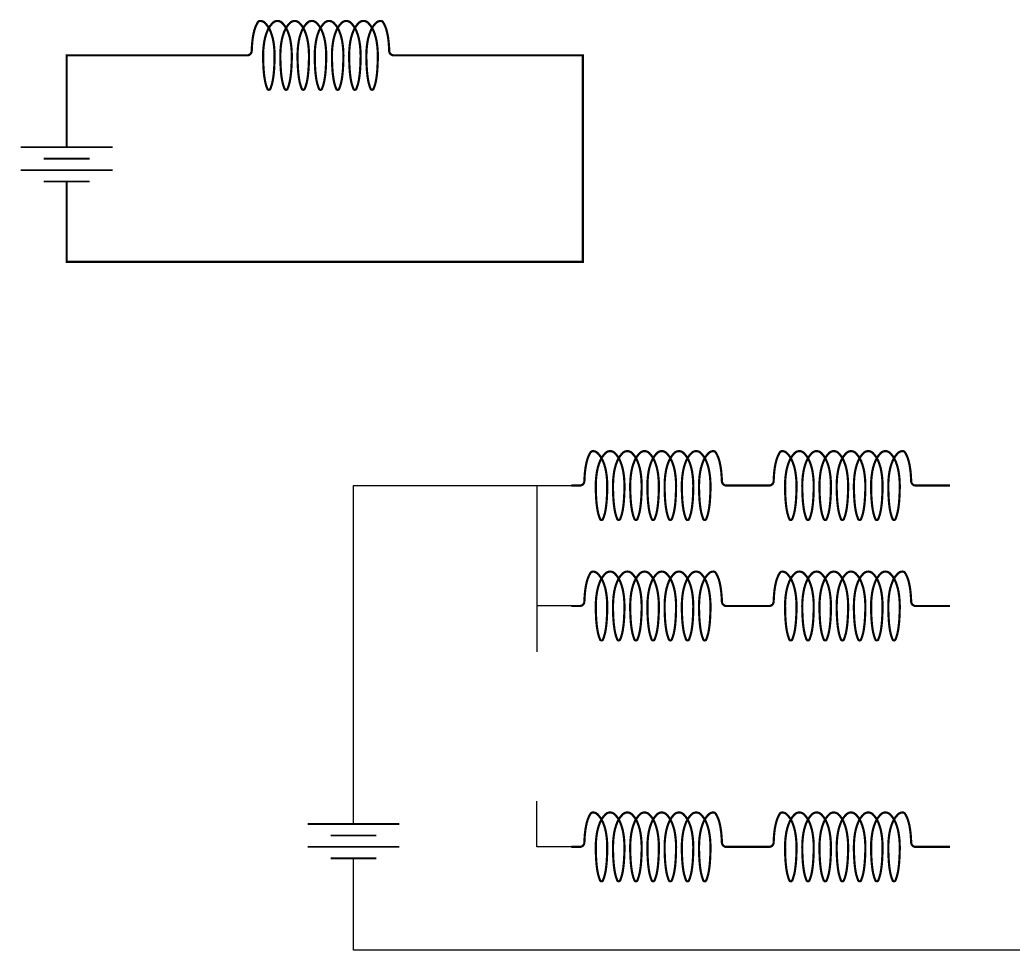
# Model space of a CAD drawing. Header units: inches. Extents: x 0 to 281, y -41 to 106.
# Drawn here: x 115.68 to 121.09, y 47.19 to 52.26 of the extents above; entities that cross this region are included whole.
import ezdxf

# ---------------------------------------------------------------- set-up
doc = ezdxf.new("R2010")
doc.units = ezdxf.units.IN
doc.header["$LTSCALE"] = 0.08
doc.header["$MEASUREMENT"] = 0

msp = doc.modelspace()

# ---------------------------------------------------------------- linework, layer by layer
at = {"const_width": 0.012}
for points in [[(115.9375, 51.375), (115.9375, 50.9375), (118.75, 50.9375), (118.75, 52.0625), (117.7812, 52.0625), (117.7199, 52.0625, -0.404786), (117.6949, 52.0867, 0.017725), (117.6913, 52.1397, 0.035463), (117.6816, 52.1951, 0.074651), (117.6619, 52.2424, 0.26275), (117.6484, 52.25, 0.198145), (117.6231, 52.2395, 0.098709), (117.5932, 52.1951, 0.05603), (117.5769, 52.1389, 0.042752), (117.5703, 52.0625, 0.017233), (117.573, 51.9851, 0.02406), (117.5795, 51.9299, 0.054403), (117.5933, 51.8806, 0.30612), (117.6016, 51.875, 0.30612), (117.6098, 51.8806, 0.054403), (117.6237, 51.9299, 0.02406), (117.6301, 51.9851, 0.017233), (117.6328, 52.0625, 0.042752), (117.6263, 52.1389, 0.05603), (117.6099, 52.1951, 0.098709), (117.5801, 52.2395, 0.198145), (117.5547, 52.25, 0.198145), (117.5293, 52.2395, 0.098709), (117.4994, 52.1951, 0.05603), (117.4831, 52.1389, 0.042752), (117.4766, 52.0625, 0.017233), (117.4792, 51.9851, 0.02406), (117.4857, 51.9299, 0.054403), (117.4996, 51.8806, 0.30612), (117.5078, 51.875, 0.30612), (117.516, 51.8806, 0.054403), (117.5299, 51.9299, 0.02406), (117.5364, 51.9851, 0.017233), (117.5391, 52.0625, 0.042752), (117.5325, 52.1389, 0.05603), (117.5162, 52.1951, 0.098709), (117.4863, 52.2395, 0.198145), (117.4609, 52.25, 0.198145), (117.4356, 52.2395, 0.098709), (117.4057, 52.1951, 0.05603), (117.3894, 52.1389, 0.042752), (117.3828, 52.0625, 0.017233), (117.3855, 51.9851, 0.02406), (117.392, 51.9299, 0.054403), (117.4058, 51.8806, 0.30612), (117.4141, 51.875, 0.30612), (117.4223, 51.8806, 0.054403), (117.4362, 51.9299, 0.02406), (117.4426, 51.9851, 0.017233), (117.4453, 52.0625, 0.042752), (117.4388, 52.1389, 0.05603), (117.4224, 52.1951, 0.098709), (117.3926, 52.2395, 0.198145), (117.3672, 52.25, 0.198145), (117.3418, 52.2395, 0.098709), (117.3119, 52.1951, 0.05603), (117.2956, 52.1389, 0.042752), (117.2891, 52.0625, 0.017233), (117.2917, 51.9851, 0.02406), (117.2982, 51.9299, 0.054403), (117.3121, 51.8806, 0.30612), (117.3203, 51.875, 0.30612), (117.3285, 51.8806, 0.054403), (117.3424, 51.9299, 0.02406), (117.3489, 51.9851, 0.017233), (117.3516, 52.0625, 0.042752), (117.345, 52.1389, 0.05603), (117.3287, 52.1951, 0.098709), (117.2988, 52.2395, 0.198145), (117.2734, 52.25, 0.198145), (117.2481, 52.2395, 0.098709), (117.2182, 52.1951, 0.05603), (117.2019, 52.1389, 0.042752), (117.1953, 52.0625, 0.017233), (117.198, 51.9851, 0.02406), (117.2045, 51.9299, 0.054403), (117.2183, 51.8806, 0.30612), (117.2266, 51.875, 0.30612), (117.2348, 51.8806, 0.054403), (117.2487, 51.9299, 0.02406), (117.2551, 51.9851, 0.017233), (117.2578, 52.0625, 0.042752), (117.2513, 52.1389, 0.05603), (117.2349, 52.1951, 0.098709), (117.2051, 52.2395, 0.198145), (117.1797, 52.25, 0.198145), (117.1543, 52.2395, 0.098709), (117.1244, 52.1951, 0.05603), (117.1081, 52.1389, 0.042752), (117.1016, 52.0625, 0.017233), (117.1042, 51.9851, 0.02406), (117.1107, 51.9299, 0.054403), (117.1246, 51.8806, 0.30612), (117.1328, 51.875, 0.30612), (117.141, 51.8806, 0.054403), (117.1549, 51.9299, 0.02406), (117.1614, 51.9851, 0.017233), (117.1641, 52.0625, 0.042752), (117.1575, 52.1389, 0.05603), (117.1412, 52.1951, 0.098709), (117.1113, 52.2395, 0.198145), (117.0859, 52.25, 0.198145), (117.0606, 52.2395, 0.098709), (117.0307, 52.1951, 0.05603), (117.0144, 52.1389, 0.042752), (117.0078, 52.0625, 0.017233), (117.0105, 51.9851, 0.02406), (117.017, 51.9299, 0.054403), (117.0308, 51.8806, 0.30612), (117.0391, 51.875, 0.30612), (117.0473, 51.8806, 0.054403), (117.0612, 51.9299, 0.02406), (117.0676, 51.9851, 0.017233), (117.0703, 52.0625, 0.042752), (117.0638, 52.1389, 0.05603), (117.0474, 52.1951, 0.098709), (117.0176, 52.2395, 0.198145), (116.9922, 52.25, 0.26275), (116.9787, 52.2424, 0.074651), (116.959, 52.1951, 0.035463), (116.9493, 52.1397, 0.017725), (116.9457, 52.0867, -0.404786), (116.9207, 52.0625), (116.875, 52.0625), (115.9375, 52.0625), (115.9375, 51.5625)], [(119.7188, 49.7188), (119.5938, 49.7188), (119.5324, 49.7188, -0.404786), (119.5074, 49.7429, 0.017725), (119.5038, 49.7959, 0.035463), (119.4941, 49.8513, 0.074651), (119.4744, 49.8986, 0.26275), (119.4609, 49.9063, 0.198145), (119.4356, 49.8958, 0.098709), (119.4057, 49.8513, 0.05603), (119.3894, 49.7951, 0.042752), (119.3828, 49.7188, 0.017233), (119.3855, 49.6413, 0.02406), (119.392, 49.5862, 0.054403), (119.4058, 49.5368, 0.30612), (119.4141, 49.5313, 0.30612), (119.4223, 49.5368, 0.054403), (119.4362, 49.5862, 0.02406), (119.4426, 49.6413, 0.017233), (119.4453, 49.7188, 0.042752), (119.4388, 49.7951, 0.05603), (119.4224, 49.8513, 0.098709), (119.3926, 49.8958, 0.198145), (119.3672, 49.9063, 0.198145), (119.3418, 49.8958, 0.098709), (119.3119, 49.8513, 0.05603), (119.2956, 49.7951, 0.042752), (119.2891, 49.7188, 0.017233), (119.2917, 49.6413, 0.02406), (119.2982, 49.5862, 0.054403), (119.3121, 49.5368, 0.30612), (119.3203, 49.5313, 0.30612), (119.3285, 49.5368, 0.054403), (119.3424, 49.5862, 0.02406), (119.3489, 49.6413, 0.017233), (119.3516, 49.7188, 0.042752), (119.345, 49.7951, 0.05603), (119.3287, 49.8513, 0.098709), (119.2988, 49.8958, 0.198145), (119.2734, 49.9063, 0.198145), (119.2481, 49.8958, 0.098709), (119.2182, 49.8513, 0.05603), (119.2019, 49.7951, 0.042752), (119.1953, 49.7188, 0.017233), (119.198, 49.6413, 0.02406), (119.2045, 49.5862, 0.054403), (119.2183, 49.5368, 0.30612), (119.2266, 49.5313, 0.30612), (119.2348, 49.5368, 0.054403), (119.2487, 49.5862, 0.02406), (119.2551, 49.6413, 0.017233), (119.2578, 49.7188, 0.042752), (119.2513, 49.7951, 0.05603), (119.2349, 49.8513, 0.098709), (119.2051, 49.8958, 0.198145), (119.1797, 49.9063, 0.198145), (119.1543, 49.8958, 0.098709), (119.1244, 49.8513, 0.05603), (119.1081, 49.7951, 0.042752), (119.1016, 49.7188, 0.017233), (119.1042, 49.6413, 0.02406), (119.1107, 49.5862, 0.054403), (119.1246, 49.5368, 0.30612), (119.1328, 49.5313, 0.30612), (119.141, 49.5368, 0.054403), (119.1549, 49.5862, 0.02406), (119.1614, 49.6413, 0.017233), (119.1641, 49.7188, 0.042752), (119.1575, 49.7951, 0.05603), (119.1412, 49.8513, 0.098709), (119.1113, 49.8958, 0.198145), (119.0859, 49.9063, 0.198145), (119.0606, 49.8958, 0.098709), (119.0307, 49.8513, 0.05603), (119.0144, 49.7951, 0.042752), (119.0078, 49.7188, 0.017233), (119.0105, 49.6413, 0.02406), (119.017, 49.5862, 0.054403), (119.0308, 49.5368, 0.30612), (119.0391, 49.5313, 0.30612), (119.0473, 49.5368, 0.054403), (119.0612, 49.5862, 0.02406), (119.0676, 49.6413, 0.017233), (119.0703, 49.7188, 0.042752), (119.0638, 49.7951, 0.05603), (119.0474, 49.8513, 0.098709), (119.0176, 49.8958, 0.198145), (118.9922, 49.9063, 0.198145), (118.9668, 49.8958, 0.098709), (118.9369, 49.8513, 0.05603), (118.9206, 49.7951, 0.042752), (118.9141, 49.7188, 0.017233), (118.9167, 49.6413, 0.02406), (118.9232, 49.5862, 0.054403), (118.9371, 49.5368, 0.30612), (118.9453, 49.5313, 0.30612), (118.9535, 49.5368, 0.054403), (118.9674, 49.5862, 0.02406), (118.9739, 49.6413, 0.017233), (118.9766, 49.7188, 0.042752), (118.97, 49.7951, 0.05603), (118.9537, 49.8513, 0.098709), (118.9238, 49.8958, 0.198145), (118.8984, 49.9063, 0.198145), (118.8731, 49.8958, 0.098709), (118.8432, 49.8513, 0.05603), (118.8269, 49.7951, 0.042752), (118.8203, 49.7188, 0.017233), (118.823, 49.6413, 0.02406), (118.8295, 49.5862, 0.054403), (118.8433, 49.5368, 0.30612), (118.8516, 49.5313, 0.30612), (118.8598, 49.5368, 0.054403), (118.8737, 49.5862, 0.02406), (118.8801, 49.6413, 0.017233), (118.8828, 49.7188, 0.042752), (118.8763, 49.7951, 0.05603), (118.8599, 49.8513, 0.098709), (118.8301, 49.8958, 0.198145), (118.8047, 49.9063, 0.26275), (118.7912, 49.8986, 0.074651), (118.7715, 49.8513, 0.035463), (118.7618, 49.7959, 0.017725), (118.7582, 49.7429, -0.404786), (118.7332, 49.7188), (118.6875, 49.7188)], [(120.75, 49.7188), (120.625, 49.7188), (120.5637, 49.7188, -0.404786), (120.5387, 49.7429, 0.017725), (120.5351, 49.7959, 0.035463), (120.5253, 49.8513, 0.074651), (120.5057, 49.8986, 0.26275), (120.4922, 49.9063, 0.198145), (120.4668, 49.8958, 0.098709), (120.4369, 49.8513, 0.05603), (120.4206, 49.7951, 0.042752), (120.4141, 49.7188, 0.017233), (120.4167, 49.6413, 0.02406), (120.4232, 49.5862, 0.054403), (120.4371, 49.5368, 0.30612), (120.4453, 49.5313, 0.30612), (120.4535, 49.5368, 0.054403), (120.4674, 49.5862, 0.02406), (120.4739, 49.6413, 0.017233), (120.4766, 49.7188, 0.042752), (120.47, 49.7951, 0.05603), (120.4537, 49.8513, 0.098709), (120.4238, 49.8958, 0.198145), (120.3984, 49.9063, 0.198145), (120.3731, 49.8958, 0.098709), (120.3432, 49.8513, 0.05603), (120.3269, 49.7951, 0.042752), (120.3203, 49.7188, 0.017233), (120.323, 49.6413, 0.02406), (120.3295, 49.5862, 0.054403), (120.3433, 49.5368, 0.30612), (120.3516, 49.5313, 0.30612), (120.3598, 49.5368, 0.054403), (120.3737, 49.5862, 0.02406), (120.3801, 49.6413, 0.017233), (120.3828, 49.7188, 0.042752), (120.3763, 49.7951, 0.05603), (120.3599, 49.8513, 0.098709), (120.3301, 49.8958, 0.198145), (120.3047, 49.9063, 0.198145), (120.2793, 49.8958, 0.098709), (120.2494, 49.8513, 0.05603), (120.2331, 49.7951, 0.042752), (120.2266, 49.7188, 0.017233), (120.2292, 49.6413, 0.02406), (120.2357, 49.5862, 0.054403), (120.2496, 49.5368, 0.30612), (120.2578, 49.5313, 0.30612), (120.266, 49.5368, 0.054403), (120.2799, 49.5862, 0.02406), (120.2864, 49.6413, 0.017233), (120.2891, 49.7188, 0.042752), (120.2825, 49.7951, 0.05603), (120.2662, 49.8513, 0.098709), (120.2363, 49.8958, 0.198145), (120.2109, 49.9063, 0.198145), (120.1856, 49.8958, 0.098709), (120.1557, 49.8513, 0.05603), (120.1394, 49.7951, 0.042752), (120.1328, 49.7188, 0.017233), (120.1355, 49.6413, 0.02406), (120.142, 49.5862, 0.054403), (120.1558, 49.5368, 0.30612), (120.1641, 49.5313, 0.30612), (120.1723, 49.5368, 0.054403), (120.1862, 49.5862, 0.02406), (120.1926, 49.6413, 0.017233), (120.1953, 49.7188, 0.042752), (120.1888, 49.7951, 0.05603), (120.1724, 49.8513, 0.098709), (120.1426, 49.8958, 0.198145), (120.1172, 49.9063, 0.198145), (120.0918, 49.8958, 0.098709), (120.0619, 49.8513, 0.05603), (120.0456, 49.7951, 0.042752), (120.0391, 49.7188, 0.017233), (120.0417, 49.6413, 0.02406), (120.0482, 49.5862, 0.054403), (120.0621, 49.5368, 0.30612), (120.0703, 49.5313, 0.30612), (120.0785, 49.5368, 0.054403), (120.0924, 49.5862, 0.02406), (120.0989, 49.6413, 0.017233), (120.1016, 49.7188, 0.042752), (120.095, 49.7951, 0.05603), (120.0787, 49.8513, 0.098709), (120.0488, 49.8958, 0.198145), (120.0234, 49.9063, 0.198145), (119.9981, 49.8958, 0.098709), (119.9682, 49.8513, 0.05603), (119.9519, 49.7951, 0.042752), (119.9453, 49.7188, 0.017233), (119.948, 49.6413, 0.02406), (119.9545, 49.5862, 0.054403), (119.9683, 49.5368, 0.30612), (119.9766, 49.5313, 0.30612), (119.9848, 49.5368, 0.054403), (119.9987, 49.5862, 0.02406), (120.0051, 49.6413, 0.017233), (120.0078, 49.7188, 0.042752), (120.0013, 49.7951, 0.05603), (119.9849, 49.8513, 0.098709), (119.9551, 49.8958, 0.198145), (119.9297, 49.9063, 0.198145), (119.9043, 49.8958, 0.098709), (119.8744, 49.8513, 0.05603), (119.8581, 49.7951, 0.042752), (119.8516, 49.7188, 0.017233), (119.8542, 49.6413, 0.02406), (119.8607, 49.5862, 0.054403), (119.8746, 49.5368, 0.30612), (119.8828, 49.5313, 0.30612), (119.891, 49.5368, 0.054403), (119.9049, 49.5862, 0.02406), (119.9114, 49.6413, 0.017233), (119.9141, 49.7188, 0.042752), (119.9075, 49.7951, 0.05603), (119.8912, 49.8513, 0.098709), (119.8613, 49.8958, 0.198145), (119.8359, 49.9063, 0.26275), (119.8225, 49.8986, 0.074651), (119.8028, 49.8513, 0.035463), (119.793, 49.7959, 0.017725), (119.7895, 49.7429, -0.404786), (119.7645, 49.7188), (119.7188, 49.7188)], [(119.7188, 49.0625), (119.5938, 49.0625), (119.5324, 49.0625, -0.404786), (119.5074, 49.0867, 0.017725), (119.5038, 49.1397, 0.035463), (119.4941, 49.1951, 0.074651), (119.4744, 49.2424, 0.26275), (119.4609, 49.25, 0.198145), (119.4356, 49.2395, 0.098709), (119.4057, 49.1951, 0.05603), (119.3894, 49.1389, 0.042752), (119.3828, 49.0625, 0.017233), (119.3855, 48.9851, 0.02406), (119.392, 48.9299, 0.054403), (119.4058, 48.8806, 0.30612), (119.4141, 48.875, 0.30612), (119.4223, 48.8806, 0.054403), (119.4362, 48.9299, 0.02406), (119.4426, 48.9851, 0.017233), (119.4453, 49.0625, 0.042752), (119.4388, 49.1389, 0.05603), (119.4224, 49.1951, 0.098709), (119.3926, 49.2395, 0.198145), (119.3672, 49.25, 0.198145), (119.3418, 49.2395, 0.098709), (119.3119, 49.1951, 0.05603), (119.2956, 49.1389, 0.042752), (119.2891, 49.0625, 0.017233), (119.2917, 48.9851, 0.02406), (119.2982, 48.9299, 0.054403), (119.3121, 48.8806, 0.30612), (119.3203, 48.875, 0.30612), (119.3285, 48.8806, 0.054403), (119.3424, 48.9299, 0.02406), (119.3489, 48.9851, 0.017233), (119.3516, 49.0625, 0.042752), (119.345, 49.1389, 0.05603), (119.3287, 49.1951, 0.098709), (119.2988, 49.2395, 0.198145), (119.2734, 49.25, 0.198145), (119.2481, 49.2395, 0.098709), (119.2182, 49.1951, 0.05603), (119.2019, 49.1389, 0.042752), (119.1953, 49.0625, 0.017233), (119.198, 48.9851, 0.02406), (119.2045, 48.9299, 0.054403), (119.2183, 48.8806, 0.30612), (119.2266, 48.875, 0.30612), (119.2348, 48.8806, 0.054403), (119.2487, 48.9299, 0.02406), (119.2551, 48.9851, 0.017233), (119.2578, 49.0625, 0.042752), (119.2513, 49.1389, 0.05603), (119.2349, 49.1951, 0.098709), (119.2051, 49.2395, 0.198145), (119.1797, 49.25, 0.198145), (119.1543, 49.2395, 0.098709), (119.1244, 49.1951, 0.05603), (119.1081, 49.1389, 0.042752), (119.1016, 49.0625, 0.017233), (119.1042, 48.9851, 0.02406), (119.1107, 48.9299, 0.054403), (119.1246, 48.8806, 0.30612), (119.1328, 48.875, 0.30612), (119.141, 48.8806, 0.054403), (119.1549, 48.9299, 0.02406), (119.1614, 48.9851, 0.017233), (119.1641, 49.0625, 0.042752), (119.1575, 49.1389, 0.05603), (119.1412, 49.1951, 0.098709), (119.1113, 49.2395, 0.198145), (119.0859, 49.25, 0.198145), (119.0606, 49.2395, 0.098709), (119.0307, 49.1951, 0.05603), (119.0144, 49.1389, 0.042752), (119.0078, 49.0625, 0.017233), (119.0105, 48.9851, 0.02406), (119.017, 48.9299, 0.054403), (119.0308, 48.8806, 0.30612), (119.0391, 48.875, 0.30612), (119.0473, 48.8806, 0.054403), (119.0612, 48.9299, 0.02406), (119.0676, 48.9851, 0.017233), (119.0703, 49.0625, 0.042752), (119.0638, 49.1389, 0.05603), (119.0474, 49.1951, 0.098709), (119.0176, 49.2395, 0.198145), (118.9922, 49.25, 0.198145), (118.9668, 49.2395, 0.098709), (118.9369, 49.1951, 0.05603), (118.9206, 49.1389, 0.042752), (118.9141, 49.0625, 0.017233), (118.9167, 48.9851, 0.02406), (118.9232, 48.9299, 0.054403), (118.9371, 48.8806, 0.30612), (118.9453, 48.875, 0.30612), (118.9535, 48.8806, 0.054403), (118.9674, 48.9299, 0.02406), (118.9739, 48.9851, 0.017233), (118.9766, 49.0625, 0.042752), (118.97, 49.1389, 0.05603), (118.9537, 49.1951, 0.098709), (118.9238, 49.2395, 0.198145), (118.8984, 49.25, 0.198145), (118.8731, 49.2395, 0.098709), (118.8432, 49.1951, 0.05603), (118.8269, 49.1389, 0.042752), (118.8203, 49.0625, 0.017233), (118.823, 48.9851, 0.02406), (118.8295, 48.9299, 0.054403), (118.8433, 48.8806, 0.30612), (118.8516, 48.875, 0.30612), (118.8598, 48.8806, 0.054403), (118.8737, 48.9299, 0.02406), (118.8801, 48.9851, 0.017233), (118.8828, 49.0625, 0.042752), (118.8763, 49.1389, 0.05603), (118.8599, 49.1951, 0.098709), (118.8301, 49.2395, 0.198145), (118.8047, 49.25, 0.26275), (118.7912, 49.2424, 0.074651), (118.7715, 49.1951, 0.035463), (118.7618, 49.1397, 0.017725), (118.7582, 49.0867, -0.404786), (118.7332, 49.0625), (118.6875, 49.0625)], [(120.75, 49.0625), (120.625, 49.0625), (120.5637, 49.0625, -0.404786), (120.5387, 49.0867, 0.017725), (120.5351, 49.1397, 0.035463), (120.5253, 49.1951, 0.074651), (120.5057, 49.2424, 0.26275), (120.4922, 49.25, 0.198145), (120.4668, 49.2395, 0.098709), (120.4369, 49.1951, 0.05603), (120.4206, 49.1389, 0.042752), (120.4141, 49.0625, 0.017233), (120.4167, 48.9851, 0.02406), (120.4232, 48.9299, 0.054403), (120.4371, 48.8806, 0.30612), (120.4453, 48.875, 0.30612), (120.4535, 48.8806, 0.054403), (120.4674, 48.9299, 0.02406), (120.4739, 48.9851, 0.017233), (120.4766, 49.0625, 0.042752), (120.47, 49.1389, 0.05603), (120.4537, 49.1951, 0.098709), (120.4238, 49.2395, 0.198145), (120.3984, 49.25, 0.198145), (120.3731, 49.2395, 0.098709), (120.3432, 49.1951, 0.05603), (120.3269, 49.1389, 0.042752), (120.3203, 49.0625, 0.017233), (120.323, 48.9851, 0.02406), (120.3295, 48.9299, 0.054403), (120.3433, 48.8806, 0.30612), (120.3516, 48.875, 0.30612), (120.3598, 48.8806, 0.054403), (120.3737, 48.9299, 0.02406), (120.3801, 48.9851, 0.017233), (120.3828, 49.0625, 0.042752), (120.3763, 49.1389, 0.05603), (120.3599, 49.1951, 0.098709), (120.3301, 49.2395, 0.198145), (120.3047, 49.25, 0.198145), (120.2793, 49.2395, 0.098709), (120.2494, 49.1951, 0.05603), (120.2331, 49.1389, 0.042752), (120.2266, 49.0625, 0.017233), (120.2292, 48.9851, 0.02406), (120.2357, 48.9299, 0.054403), (120.2496, 48.8806, 0.30612), (120.2578, 48.875, 0.30612), (120.266, 48.8806, 0.054403), (120.2799, 48.9299, 0.02406), (120.2864, 48.9851, 0.017233), (120.2891, 49.0625, 0.042752), (120.2825, 49.1389, 0.05603), (120.2662, 49.1951, 0.098709), (120.2363, 49.2395, 0.198145), (120.2109, 49.25, 0.198145), (120.1856, 49.2395, 0.098709), (120.1557, 49.1951, 0.05603), (120.1394, 49.1389, 0.042752), (120.1328, 49.0625, 0.017233), (120.1355, 48.9851, 0.02406), (120.142, 48.9299, 0.054403), (120.1558, 48.8806, 0.30612), (120.1641, 48.875, 0.30612), (120.1723, 48.8806, 0.054403), (120.1862, 48.9299, 0.02406), (120.1926, 48.9851, 0.017233), (120.1953, 49.0625, 0.042752), (120.1888, 49.1389, 0.05603), (120.1724, 49.1951, 0.098709), (120.1426, 49.2395, 0.198145), (120.1172, 49.25, 0.198145), (120.0918, 49.2395, 0.098709), (120.0619, 49.1951, 0.05603), (120.0456, 49.1389, 0.042752), (120.0391, 49.0625, 0.017233), (120.0417, 48.9851, 0.02406), (120.0482, 48.9299, 0.054403), (120.0621, 48.8806, 0.30612), (120.0703, 48.875, 0.30612), (120.0785, 48.8806, 0.054403), (120.0924, 48.9299, 0.02406), (120.0989, 48.9851, 0.017233), (120.1016, 49.0625, 0.042752), (120.095, 49.1389, 0.05603), (120.0787, 49.1951, 0.098709), (120.0488, 49.2395, 0.198145), (120.0234, 49.25, 0.198145), (119.9981, 49.2395, 0.098709), (119.9682, 49.1951, 0.05603), (119.9519, 49.1389, 0.042752), (119.9453, 49.0625, 0.017233), (119.948, 48.9851, 0.02406), (119.9545, 48.9299, 0.054403), (119.9683, 48.8806, 0.30612), (119.9766, 48.875, 0.30612), (119.9848, 48.8806, 0.054403), (119.9987, 48.9299, 0.02406), (120.0051, 48.9851, 0.017233), (120.0078, 49.0625, 0.042752), (120.0013, 49.1389, 0.05603), (119.9849, 49.1951, 0.098709), (119.9551, 49.2395, 0.198145), (119.9297, 49.25, 0.198145), (119.9043, 49.2395, 0.098709), (119.8744, 49.1951, 0.05603), (119.8581, 49.1389, 0.042752), (119.8516, 49.0625, 0.017233), (119.8542, 48.9851, 0.02406), (119.8607, 48.9299, 0.054403), (119.8746, 48.8806, 0.30612), (119.8828, 48.875, 0.30612), (119.891, 48.8806, 0.054403), (119.9049, 48.9299, 0.02406), (119.9114, 48.9851, 0.017233), (119.9141, 49.0625, 0.042752), (119.9075, 49.1389, 0.05603), (119.8912, 49.1951, 0.098709), (119.8613, 49.2395, 0.198145), (119.8359, 49.25, 0.26275), (119.8225, 49.2424, 0.074651), (119.8028, 49.1951, 0.035463), (119.793, 49.1397, 0.017725), (119.7895, 49.0867, -0.404786), (119.7645, 49.0625), (119.7188, 49.0625)], [(119.7188, 47.75), (119.5938, 47.75), (119.5324, 47.75, -0.404786), (119.5074, 47.7742, 0.017725), (119.5038, 47.8272, 0.035463), (119.4941, 47.8826, 0.074651), (119.4744, 47.9299, 0.26275), (119.4609, 47.9375, 0.198145), (119.4356, 47.927, 0.098709), (119.4057, 47.8826, 0.05603), (119.3894, 47.8264, 0.042752), (119.3828, 47.75, 0.017233), (119.3855, 47.6726, 0.02406), (119.392, 47.6174, 0.054403), (119.4058, 47.5681, 0.30612), (119.4141, 47.5625, 0.30612), (119.4223, 47.5681, 0.054403), (119.4362, 47.6174, 0.02406), (119.4426, 47.6726, 0.017233), (119.4453, 47.75, 0.042752), (119.4388, 47.8264, 0.05603), (119.4224, 47.8826, 0.098709), (119.3926, 47.927, 0.198145), (119.3672, 47.9375, 0.198145), (119.3418, 47.927, 0.098709), (119.3119, 47.8826, 0.05603), (119.2956, 47.8264, 0.042752), (119.2891, 47.75, 0.017233), (119.2917, 47.6726, 0.02406), (119.2982, 47.6174, 0.054403), (119.3121, 47.5681, 0.30612), (119.3203, 47.5625, 0.30612), (119.3285, 47.5681, 0.054403), (119.3424, 47.6174, 0.02406), (119.3489, 47.6726, 0.017233), (119.3516, 47.75, 0.042752), (119.345, 47.8264, 0.05603), (119.3287, 47.8826, 0.098709), (119.2988, 47.927, 0.198145), (119.2734, 47.9375, 0.198145), (119.2481, 47.927, 0.098709), (119.2182, 47.8826, 0.05603), (119.2019, 47.8264, 0.042752), (119.1953, 47.75, 0.017233), (119.198, 47.6726, 0.02406), (119.2045, 47.6174, 0.054403), (119.2183, 47.5681, 0.30612), (119.2266, 47.5625, 0.30612), (119.2348, 47.5681, 0.054403), (119.2487, 47.6174, 0.02406), (119.2551, 47.6726, 0.017233), (119.2578, 47.75, 0.042752), (119.2513, 47.8264, 0.05603), (119.2349, 47.8826, 0.098709), (119.2051, 47.927, 0.198145), (119.1797, 47.9375, 0.198145), (119.1543, 47.927, 0.098709), (119.1244, 47.8826, 0.05603), (119.1081, 47.8264, 0.042752), (119.1016, 47.75, 0.017233), (119.1042, 47.6726, 0.02406), (119.1107, 47.6174, 0.054403), (119.1246, 47.5681, 0.30612), (119.1328, 47.5625, 0.30612), (119.141, 47.5681, 0.054403), (119.1549, 47.6174, 0.02406), (119.1614, 47.6726, 0.017233), (119.1641, 47.75, 0.042752), (119.1575, 47.8264, 0.05603), (119.1412, 47.8826, 0.098709), (119.1113, 47.927, 0.198145), (119.0859, 47.9375, 0.198145), (119.0606, 47.927, 0.098709), (119.0307, 47.8826, 0.05603), (119.0144, 47.8264, 0.042752), (119.0078, 47.75, 0.017233), (119.0105, 47.6726, 0.02406), (119.017, 47.6174, 0.054403), (119.0308, 47.5681, 0.30612), (119.0391, 47.5625, 0.30612), (119.0473, 47.5681, 0.054403), (119.0612, 47.6174, 0.02406), (119.0676, 47.6726, 0.017233), (119.0703, 47.75, 0.042752), (119.0638, 47.8264, 0.05603), (119.0474, 47.8826, 0.098709), (119.0176, 47.927, 0.198145), (118.9922, 47.9375, 0.198145), (118.9668, 47.927, 0.098709), (118.9369, 47.8826, 0.05603), (118.9206, 47.8264, 0.042752), (118.9141, 47.75, 0.017233), (118.9167, 47.6726, 0.02406), (118.9232, 47.6174, 0.054403), (118.9371, 47.5681, 0.30612), (118.9453, 47.5625, 0.30612), (118.9535, 47.5681, 0.054403), (118.9674, 47.6174, 0.02406), (118.9739, 47.6726, 0.017233), (118.9766, 47.75, 0.042752), (118.97, 47.8264, 0.05603), (118.9537, 47.8826, 0.098709), (118.9238, 47.927, 0.198145), (118.8984, 47.9375, 0.198145), (118.8731, 47.927, 0.098709), (118.8432, 47.8826, 0.05603), (118.8269, 47.8264, 0.042752), (118.8203, 47.75, 0.017233), (118.823, 47.6726, 0.02406), (118.8295, 47.6174, 0.054403), (118.8433, 47.5681, 0.30612), (118.8516, 47.5625, 0.30612), (118.8598, 47.5681, 0.054403), (118.8737, 47.6174, 0.02406), (118.8801, 47.6726, 0.017233), (118.8828, 47.75, 0.042752), (118.8763, 47.8264, 0.05603), (118.8599, 47.8826, 0.098709), (118.8301, 47.927, 0.198145), (118.8047, 47.9375, 0.26275), (118.7912, 47.9299, 0.074651), (118.7715, 47.8826, 0.035463), (118.7618, 47.8272, 0.017725), (118.7582, 47.7742, -0.404786), (118.7332, 47.75), (118.6875, 47.75)], [(120.75, 47.75), (120.625, 47.75), (120.5637, 47.75, -0.404786), (120.5387, 47.7742, 0.017725), (120.5351, 47.8272, 0.035463), (120.5253, 47.8826, 0.074651), (120.5057, 47.9299, 0.26275), (120.4922, 47.9375, 0.198145), (120.4668, 47.927, 0.098709), (120.4369, 47.8826, 0.05603), (120.4206, 47.8264, 0.042752), (120.4141, 47.75, 0.017233), (120.4167, 47.6726, 0.02406), (120.4232, 47.6174, 0.054403), (120.4371, 47.5681, 0.30612), (120.4453, 47.5625, 0.30612), (120.4535, 47.5681, 0.054403), (120.4674, 47.6174, 0.02406), (120.4739, 47.6726, 0.017233), (120.4766, 47.75, 0.042752), (120.47, 47.8264, 0.05603), (120.4537, 47.8826, 0.098709), (120.4238, 47.927, 0.198145), (120.3984, 47.9375, 0.198145), (120.3731, 47.927, 0.098709), (120.3432, 47.8826, 0.05603), (120.3269, 47.8264, 0.042752), (120.3203, 47.75, 0.017233), (120.323, 47.6726, 0.02406), (120.3295, 47.6174, 0.054403), (120.3433, 47.5681, 0.30612), (120.3516, 47.5625, 0.30612), (120.3598, 47.5681, 0.054403), (120.3737, 47.6174, 0.02406), (120.3801, 47.6726, 0.017233), (120.3828, 47.75, 0.042752), (120.3763, 47.8264, 0.05603), (120.3599, 47.8826, 0.098709), (120.3301, 47.927, 0.198145), (120.3047, 47.9375, 0.198145), (120.2793, 47.927, 0.098709), (120.2494, 47.8826, 0.05603), (120.2331, 47.8264, 0.042752), (120.2266, 47.75, 0.017233), (120.2292, 47.6726, 0.02406), (120.2357, 47.6174, 0.054403), (120.2496, 47.5681, 0.30612), (120.2578, 47.5625, 0.30612), (120.266, 47.5681, 0.054403), (120.2799, 47.6174, 0.02406), (120.2864, 47.6726, 0.017233), (120.2891, 47.75, 0.042752), (120.2825, 47.8264, 0.05603), (120.2662, 47.8826, 0.098709), (120.2363, 47.927, 0.198145), (120.2109, 47.9375, 0.198145), (120.1856, 47.927, 0.098709), (120.1557, 47.8826, 0.05603), (120.1394, 47.8264, 0.042752), (120.1328, 47.75, 0.017233), (120.1355, 47.6726, 0.02406), (120.142, 47.6174, 0.054403), (120.1558, 47.5681, 0.30612), (120.1641, 47.5625, 0.30612), (120.1723, 47.5681, 0.054403), (120.1862, 47.6174, 0.02406), (120.1926, 47.6726, 0.017233), (120.1953, 47.75, 0.042752), (120.1888, 47.8264, 0.05603), (120.1724, 47.8826, 0.098709), (120.1426, 47.927, 0.198145), (120.1172, 47.9375, 0.198145), (120.0918, 47.927, 0.098709), (120.0619, 47.8826, 0.05603), (120.0456, 47.8264, 0.042752), (120.0391, 47.75, 0.017233), (120.0417, 47.6726, 0.02406), (120.0482, 47.6174, 0.054403), (120.0621, 47.5681, 0.30612), (120.0703, 47.5625, 0.30612), (120.0785, 47.5681, 0.054403), (120.0924, 47.6174, 0.02406), (120.0989, 47.6726, 0.017233), (120.1016, 47.75, 0.042752), (120.095, 47.8264, 0.05603), (120.0787, 47.8826, 0.098709), (120.0488, 47.927, 0.198145), (120.0234, 47.9375, 0.198145), (119.9981, 47.927, 0.098709), (119.9682, 47.8826, 0.05603), (119.9519, 47.8264, 0.042752), (119.9453, 47.75, 0.017233), (119.948, 47.6726, 0.02406), (119.9545, 47.6174, 0.054403), (119.9683, 47.5681, 0.30612), (119.9766, 47.5625, 0.30612), (119.9848, 47.5681, 0.054403), (119.9987, 47.6174, 0.02406), (120.0051, 47.6726, 0.017233), (120.0078, 47.75, 0.042752), (120.0013, 47.8264, 0.05603), (119.9849, 47.8826, 0.098709), (119.9551, 47.927, 0.198145), (119.9297, 47.9375, 0.198145), (119.9043, 47.927, 0.098709), (119.8744, 47.8826, 0.05603), (119.8581, 47.8264, 0.042752), (119.8516, 47.75, 0.017233), (119.8542, 47.6726, 0.02406), (119.8607, 47.6174, 0.054403), (119.8746, 47.5681, 0.30612), (119.8828, 47.5625, 0.30612), (119.891, 47.5681, 0.054403), (119.9049, 47.6174, 0.02406), (119.9114, 47.6726, 0.017233), (119.9141, 47.75, 0.042752), (119.9075, 47.8264, 0.05603), (119.8912, 47.8826, 0.098709), (119.8613, 47.927, 0.198145), (119.8359, 47.9375, 0.26275), (119.8225, 47.9299, 0.074651), (119.8028, 47.8826, 0.035463), (119.793, 47.8272, 0.017725), (119.7895, 47.7742, -0.404786), (119.7645, 47.75), (119.7188, 47.75)]]:
    msp.add_lwpolyline(points, format="xyb", dxfattribs=at)
at = {"const_width": 0.01}
for points in [[(115.6875, 51.5625), (116.1875, 51.5625)], [(115.8125, 51.5), (116.0625, 51.5)], [(115.6875, 51.4375), (116.1875, 51.4375)], [(115.8125, 51.375), (116.0625, 51.375)], [(117.25, 47.875), (117.75, 47.875)], [(117.375, 47.8125), (117.625, 47.8125)], [(117.25, 47.75), (117.75, 47.75)], [(117.375, 47.6875), (117.625, 47.6875)]]:
    msp.add_lwpolyline(points, dxfattribs=at)
at = {"color": 0}
for points in [[(117.5, 47.875), (117.5, 49.7188), (118.125, 49.7188)], [(122.9375, 47.75), (122.9375, 49.7188), (123.5, 49.7188), (123.5, 47.1875), (117.875, 47.1875)], [(118.125, 49.7188), (118.5, 49.7188)], [(118.5, 49.7188), (118.6875, 49.7188)], [(118.5, 49.7188), (118.5, 48.8125)], [(118.6875, 49.0625), (118.5, 49.0625)], [(118.6875, 47.75), (118.5, 47.75), (118.5, 48)], [(117.875, 47.1875), (117.5, 47.1875), (117.5, 47.6875)]]:
    msp.add_lwpolyline(points, dxfattribs=at)

doc.saveas('drawing.dxf')
